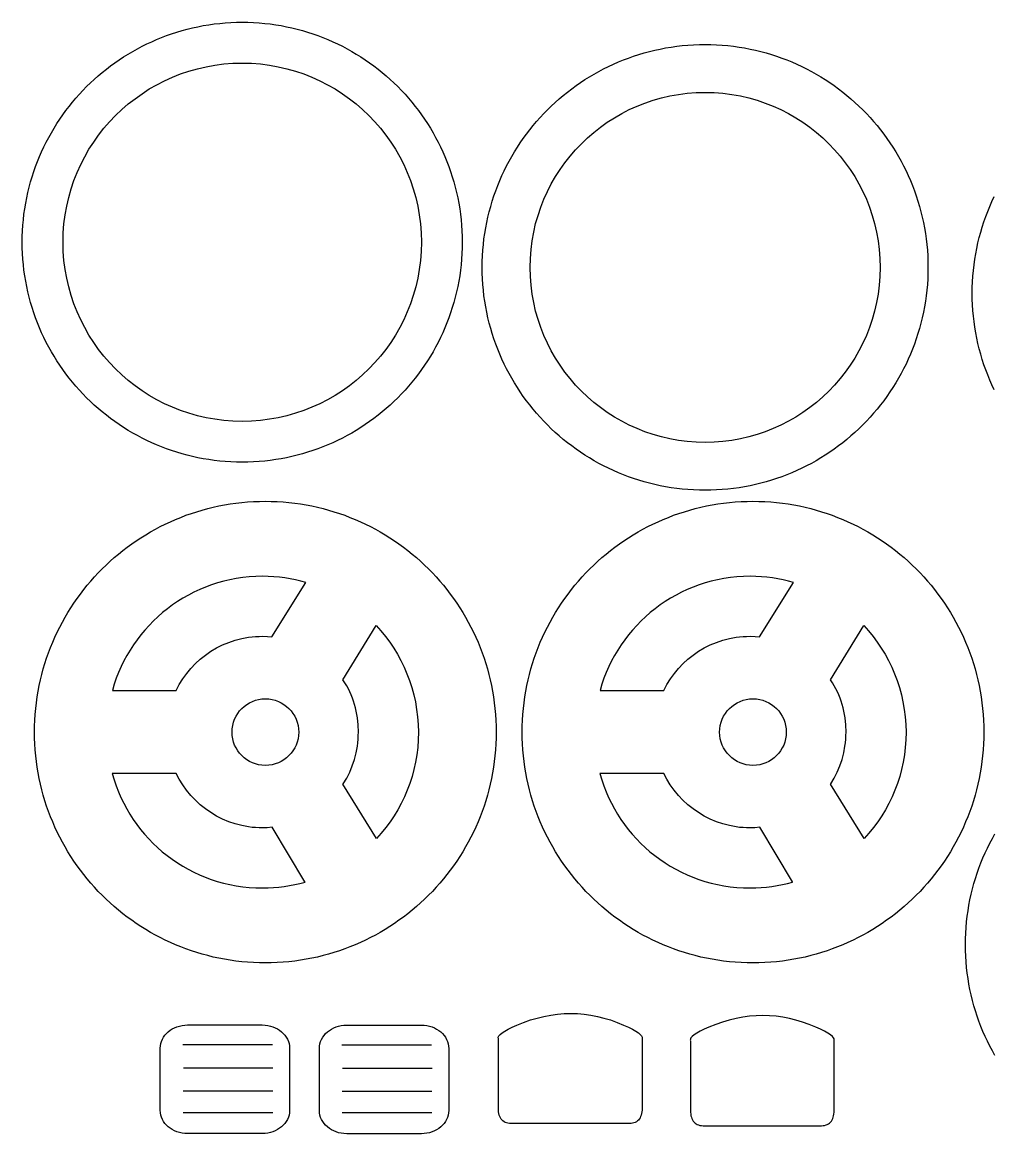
# Model space of a CAD drawing. Extents: x 0 to 592, y 5 to 496.
# Drawn here: x 4.2 to 250.9, y 13.3 to 295.7 of the extents above; entities that cross this region are included whole.
import ezdxf

# ---------------------------------------------------------------- set-up
doc = ezdxf.new("R2010")
doc.units = 0
doc.header["$MEASUREMENT"] = 0
doc.layers.add('DEFAULT_LAYER', color=1, linetype='Continuous')
doc.layers.add('HARLEY_2', color=1, linetype='Continuous')

msp = doc.modelspace()

# ---------------------------------------------------------------- linework, layer by layer
at = {"layer": 'DEFAULT_LAYER'}
for points in [[(131.15, 115.37), (131.17, 116.88), (131.22, 118.39), (131.32, 119.88), (131.45, 121.37), (131.62, 122.84), (131.82, 124.3), (132.06, 125.75), (132.34, 127.19), (132.65, 128.61), (132.99, 130.02), (133.37, 131.42), (133.79, 132.8), (134.23, 134.17), (134.71, 135.53), (135.22, 136.87), (135.76, 138.19), (136.33, 139.5), (136.93, 140.79), (137.56, 142.06), (138.23, 143.32), (138.92, 144.55), (139.64, 145.77), (140.39, 146.97), (141.16, 148.15), (141.97, 149.31), (142.8, 150.45), (143.66, 151.57), (144.54, 152.66), (145.45, 153.74), (146.38, 154.79), (147.34, 155.82), (148.32, 156.83), (149.33, 157.81), (150.36, 158.77), (151.41, 159.7), (152.49, 160.61), (153.58, 161.49), (154.7, 162.35), (155.84, 163.18), (157, 163.99), (158.18, 164.76), (159.38, 165.51), (160.6, 166.23), (161.83, 166.92), (163.09, 167.59), (164.36, 168.22), (165.65, 168.82), (166.96, 169.39), (168.28, 169.93), (169.62, 170.44), (170.98, 170.92), (172.35, 171.36), (173.73, 171.78), (175.13, 172.15), (176.54, 172.5), (177.96, 172.81), (179.4, 173.09), (180.85, 173.33), (182.31, 173.53), (183.78, 173.7), (185.27, 173.83), (186.76, 173.92), (188.27, 173.98), (189.78, 174), (191.29, 173.98), (192.79, 173.92), (194.29, 173.83), (195.77, 173.7), (197.24, 173.53), (198.71, 173.33), (200.15, 173.09), (201.59, 172.81), (203.02, 172.5), (204.43, 172.15), (205.83, 171.78), (207.21, 171.36), (208.58, 170.92), (209.93, 170.44), (211.27, 169.93), (212.6, 169.39), (213.9, 168.82), (215.19, 168.22), (216.47, 167.59), (217.72, 166.92), (218.96, 166.23), (220.18, 165.51), (221.38, 164.76), (222.56, 163.99), (223.72, 163.18), (224.85, 162.35), (225.97, 161.49), (227.07, 160.61), (228.14, 159.7), (229.2, 158.77), (230.23, 157.81), (231.23, 156.83), (232.22, 155.82), (233.17, 154.79), (234.11, 153.74), (235.02, 152.66), (235.9, 151.57), (236.76, 150.45), (237.59, 149.31), (238.39, 148.15), (239.17, 146.97), (239.92, 145.77), (240.64, 144.55), (241.33, 143.32), (241.99, 142.06), (242.62, 140.79), (243.23, 139.5), (243.8, 138.19), (244.34, 136.87), (244.85, 135.53), (245.33, 134.17), (245.77, 132.8), (246.18, 131.42), (246.56, 130.02), (246.91, 128.61), (247.22, 127.19), (247.49, 125.75), (247.73, 124.3), (247.94, 122.84), (248.1, 121.37), (248.24, 119.88), (248.33, 118.39), (248.39, 116.88), (248.41, 115.37), (248.39, 113.86), (248.33, 112.36), (248.24, 110.86), (248.1, 109.38), (247.94, 107.91), (247.73, 106.44), (247.49, 104.99), (247.22, 103.56), (246.91, 102.13), (246.56, 100.72), (246.18, 99.32), (245.77, 97.94), (245.33, 96.57), (244.85, 95.22), (244.34, 93.88), (243.8, 92.55), (243.23, 91.25), (242.62, 89.96), (241.99, 88.68), (241.33, 87.43), (240.64, 86.19), (239.92, 84.97), (239.17, 83.77), (238.39, 82.59), (237.59, 81.43), (236.76, 80.3), (235.9, 79.18), (235.02, 78.08), (234.11, 77.01), (233.17, 75.95), (232.22, 74.92), (231.23, 73.92), (230.23, 72.93), (229.2, 71.98), (228.14, 71.04), (227.07, 70.13), (225.97, 69.25), (224.85, 68.39), (223.72, 67.56), (222.56, 66.76), (221.38, 65.98), (220.18, 65.23), (218.96, 64.51), (217.72, 63.82), (216.47, 63.16), (215.19, 62.52), (213.9, 61.92), (212.6, 61.35), (211.27, 60.81), (209.93, 60.3), (208.58, 59.82), (207.21, 59.38), (205.83, 58.97), (204.43, 58.59), (203.02, 58.24), (201.59, 57.93), (200.15, 57.66), (198.71, 57.42), (197.24, 57.21), (195.77, 57.05), (194.29, 56.91), (192.79, 56.82), (191.29, 56.76), (189.78, 56.74), (188.27, 56.76), (186.76, 56.82), (185.27, 56.91), (183.78, 57.05), (182.31, 57.21), (180.85, 57.42), (179.4, 57.66), (177.96, 57.93), (176.54, 58.24), (175.13, 58.59), (173.73, 58.97), (172.35, 59.38), (170.98, 59.82), (169.62, 60.3), (168.28, 60.81), (166.96, 61.35), (165.65, 61.92), (164.36, 62.52), (163.09, 63.16), (161.83, 63.82), (160.6, 64.51), (159.38, 65.23), (158.18, 65.98), (157, 66.76), (155.84, 67.56), (154.7, 68.39), (153.58, 69.25), (152.49, 70.13), (151.41, 71.04), (150.36, 71.98), (149.33, 72.93), (148.32, 73.92), (147.34, 74.92), (146.38, 75.95), (145.45, 77.01), (144.54, 78.08), (143.66, 79.18), (142.8, 80.3), (141.97, 81.43), (141.16, 82.59), (140.39, 83.77), (139.64, 84.97), (138.92, 86.19), (138.23, 87.43), (137.56, 88.68), (136.93, 89.96), (136.33, 91.25), (135.76, 92.55), (135.22, 93.88), (134.71, 95.22), (134.23, 96.57), (133.79, 97.94), (133.37, 99.32), (132.99, 100.72), (132.65, 102.13), (132.34, 103.56), (132.06, 104.99), (131.82, 106.44), (131.62, 107.91), (131.45, 109.38), (131.32, 110.86), (131.22, 112.36), (131.17, 113.86), (131.15, 115.37)], [(76.17, 153.41), (74.95, 153.74), (73.6, 154.05), (72.24, 154.32), (70.86, 154.54), (69.47, 154.72), (68.06, 154.85), (66.64, 154.93), (65.2, 154.95), (63.5, 154.92), (61.83, 154.81), (60.17, 154.63), (58.53, 154.39), (56.92, 154.08), (55.33, 153.71), (53.76, 153.27), (52.22, 152.77), (50.71, 152.21), (49.23, 151.59), (47.78, 150.92), (46.36, 150.19), (44.98, 149.4), (43.63, 148.56), (42.32, 147.67), (41.05, 146.72), (39.82, 145.73), (38.62, 144.69), (37.47, 143.61), (36.37, 142.48), (35.31, 141.31), (34.3, 140.09), (33.33, 138.84), (32.42, 137.54), (31.55, 136.21), (30.74, 134.85), (29.98, 133.44), (29.28, 132.01), (28.64, 130.54), (28.05, 129.05), (27.52, 127.52), (27.06, 125.97), (43.27, 125.97), (44.06, 127.47), (44.95, 128.9), (45.93, 130.27), (47, 131.56), (48.16, 132.77), (49.39, 133.9), (50.7, 134.95), (52.09, 135.9), (53.54, 136.76), (55.05, 137.51), (56.63, 138.17), (58.25, 138.71), (59.93, 139.14), (61.65, 139.46), (62.52, 139.57), (63.41, 139.65), (64.3, 139.7), (65.2, 139.71), (66.45, 139.68), (67.53, 139.6), (76.17, 153.41)], [(200.04, 153.41), (198.81, 153.74), (197.47, 154.05), (196.1, 154.32), (194.73, 154.54), (193.33, 154.72), (191.92, 154.85), (190.5, 154.93), (189.07, 154.95), (187.37, 154.92), (185.69, 154.81), (184.04, 154.63), (182.4, 154.39), (180.78, 154.08), (179.19, 153.71), (177.63, 153.27), (176.09, 152.77), (174.58, 152.21), (173.1, 151.59), (171.65, 150.92), (170.23, 150.19), (168.85, 149.4), (167.5, 148.56), (166.19, 147.67), (164.92, 146.72), (163.68, 145.73), (162.49, 144.69), (161.34, 143.61), (160.24, 142.48), (159.18, 141.31), (158.16, 140.09), (157.2, 138.84), (156.28, 137.54), (155.42, 136.21), (154.61, 134.85), (153.85, 133.44), (153.15, 132.01), (152.5, 130.54), (151.92, 129.05), (151.39, 127.52), (150.92, 125.97), (167.14, 125.97), (167.93, 127.47), (168.81, 128.9), (169.8, 130.27), (170.87, 131.56), (172.02, 132.77), (173.26, 133.9), (174.57, 134.95), (175.96, 135.9), (177.41, 136.76), (178.92, 137.51), (180.49, 138.17), (182.12, 138.71), (183.79, 139.14), (185.51, 139.46), (186.39, 139.57), (187.27, 139.65), (188.17, 139.7), (189.07, 139.71), (190.32, 139.68), (191.4, 139.6), (200.04, 153.41)], [(209.57, 102.25), (210.43, 103.71), (211.2, 105.22), (211.85, 106.79), (212.4, 108.42), (212.83, 110.1), (213.15, 111.82), (213.26, 112.69), (213.34, 113.58), (213.39, 114.47), (213.41, 115.37), (213.35, 117.22), (213.17, 119), (213.04, 119.87), (212.88, 120.72), (212.68, 121.56), (212.46, 122.39), (212.2, 123.21), (211.91, 124.01), (211.59, 124.8), (211.24, 125.58), (210.86, 126.35), (210.44, 127.12), (209.98, 127.87), (209.5, 128.61), (217.93, 142.45), (219.13, 141.1), (220.28, 139.69), (221.36, 138.23), (222.37, 136.72), (223.32, 135.15), (224.2, 133.54), (225.01, 131.89), (225.74, 130.19), (226.4, 128.45), (226.97, 126.68), (227.47, 124.87), (227.88, 123.03), (228.21, 121.15), (228.45, 119.25), (228.59, 117.32), (228.65, 115.37), (228.61, 113.42), (228.47, 111.5), (228.25, 109.6), (227.93, 107.74), (227.53, 105.9), (227.04, 104.1), (226.48, 102.33), (225.83, 100.61), (225.1, 98.92), (224.3, 97.27), (223.42, 95.66), (222.47, 94.11), (221.46, 92.6), (220.37, 91.14), (219.22, 89.73), (218.01, 88.37), (209.5, 102.14), (209.52, 102.19), (209.57, 102.25)], [(181.31, 115.37), (181.36, 116.24), (181.48, 117.08), (181.69, 117.89), (181.98, 118.67), (182.33, 119.41), (182.76, 120.1), (183.25, 120.76), (183.79, 121.36), (184.39, 121.9), (185.04, 122.39), (185.74, 122.82), (186.48, 123.17), (187.26, 123.46), (188.07, 123.67), (188.91, 123.79), (189.78, 123.84), (190.64, 123.79), (191.48, 123.67), (192.3, 123.46), (193.07, 123.17), (193.81, 122.82), (194.51, 122.39), (195.16, 121.9), (195.76, 121.36), (196.31, 120.76), (196.8, 120.1), (197.22, 119.41), (197.58, 118.67), (197.86, 117.89), (198.07, 117.08), (198.2, 116.24), (198.24, 115.37), (198.2, 114.51), (198.07, 113.67), (197.86, 112.85), (197.58, 112.08), (197.22, 111.34), (196.8, 110.64), (196.31, 109.99), (195.76, 109.39), (195.16, 108.84), (194.51, 108.35), (193.81, 107.93), (193.07, 107.57), (192.3, 107.29), (191.48, 107.08), (190.64, 106.95), (189.78, 106.91), (188.91, 106.95), (188.07, 107.08), (187.26, 107.29), (186.48, 107.57), (185.74, 107.93), (185.04, 108.35), (184.39, 108.84), (183.79, 109.39), (183.25, 109.99), (182.76, 110.64), (182.33, 111.34), (181.98, 112.08), (181.69, 112.85), (181.48, 113.67), (181.36, 114.51), (181.31, 115.37)], [(67.65, 91.23), (66.4, 91.06), (65.2, 91.03), (64.3, 91.05), (63.41, 91.1), (62.52, 91.18), (61.64, 91.29), (60.78, 91.44), (59.92, 91.61), (58.25, 92.05), (56.62, 92.6), (55.04, 93.27), (53.53, 94.04), (52.07, 94.91), (50.68, 95.87), (49.37, 96.93), (48.13, 98.07), (46.97, 99.29), (45.9, 100.59), (44.91, 101.96), (44.03, 103.4), (43.24, 104.9), (27.45, 104.9), (27.1, 104.9), (27.04, 104.88), (27.04, 104.83), (27.5, 103.26), (28.02, 101.73), (28.6, 100.22), (29.24, 98.75), (29.94, 97.3), (30.69, 95.9), (31.5, 94.52), (32.36, 93.19), (33.27, 91.89), (34.23, 90.63), (35.24, 89.42), (36.3, 88.24), (37.4, 87.11), (38.55, 86.03), (39.74, 84.99), (40.98, 84), (42.25, 83.06), (43.56, 82.16), (44.91, 81.33), (46.3, 80.54), (47.72, 79.81), (49.17, 79.14), (50.66, 78.52), (52.17, 77.96), (53.71, 77.46), (55.29, 77.03), (56.88, 76.66), (58.5, 76.35), (60.15, 76.11), (61.81, 75.93), (63.5, 75.83), (65.2, 75.79), (66.6, 75.82), (67.98, 75.89), (69.35, 76.01), (70.71, 76.17), (72.05, 76.39), (73.38, 76.64), (74.69, 76.94), (75.99, 77.29), (75.94, 77.37), (67.65, 91.23)], [(191.51, 91.23), (190.27, 91.06), (189.07, 91.03), (188.17, 91.05), (187.27, 91.1), (186.39, 91.18), (185.51, 91.29), (184.65, 91.44), (183.79, 91.61), (182.11, 92.05), (180.48, 92.6), (178.91, 93.27), (177.39, 94.04), (175.94, 94.91), (174.55, 95.87), (173.23, 96.93), (172, 98.07), (170.84, 99.29), (169.76, 100.59), (168.78, 101.96), (167.89, 103.4), (167.1, 104.9), (151.31, 104.9), (150.97, 104.9), (150.91, 104.88), (150.91, 104.83), (151.37, 103.26), (151.89, 101.73), (152.47, 100.22), (153.11, 98.75), (153.8, 97.3), (154.56, 95.9), (155.36, 94.52), (156.22, 93.19), (157.14, 91.89), (158.1, 90.63), (159.11, 89.42), (160.17, 88.24), (161.27, 87.11), (162.42, 86.03), (163.61, 84.99), (164.84, 84), (166.12, 83.06), (167.43, 82.16), (168.78, 81.33), (170.17, 80.54), (171.59, 79.81), (173.04, 79.14), (174.52, 78.52), (176.04, 77.96), (177.58, 77.46), (179.15, 77.03), (180.75, 76.66), (182.37, 76.35), (184.01, 76.11), (185.68, 75.93), (187.36, 75.83), (189.07, 75.79), (190.46, 75.82), (191.85, 75.89), (193.22, 76.01), (194.57, 76.17), (195.92, 76.39), (197.24, 76.64), (198.56, 76.94), (199.85, 77.29), (199.8, 77.37), (191.51, 91.23)]]:
    msp.add_lwpolyline(points, close=True, dxfattribs=at)
at = {"layer": 'HARLEY_2'}
for points in [[(60.03, 295.7), (61.47, 295.68), (62.91, 295.63), (64.33, 295.54), (65.74, 295.41), (67.15, 295.25), (68.54, 295.05), (69.92, 294.83), (71.29, 294.56), (72.65, 294.27), (74, 293.94), (75.33, 293.58), (76.65, 293.19), (77.95, 292.76), (79.24, 292.31), (80.52, 291.82), (81.78, 291.31), (83.03, 290.76), (84.26, 290.19), (85.47, 289.58), (86.66, 288.95), (87.84, 288.29), (89, 287.61), (90.15, 286.89), (91.27, 286.15), (92.38, 285.39), (93.46, 284.6), (94.53, 283.78), (95.57, 282.94), (96.6, 282.07), (97.6, 281.18), (98.58, 280.27), (99.54, 279.33), (100.48, 278.37), (101.39, 277.39), (102.28, 276.39), (103.15, 275.36), (103.99, 274.32), (104.81, 273.25), (105.6, 272.16), (106.37, 271.06), (107.11, 269.94), (107.82, 268.79), (108.51, 267.63), (109.16, 266.45), (109.8, 265.26), (110.4, 264.04), (110.97, 262.81), (111.52, 261.57), (112.03, 260.31), (112.52, 259.03), (112.97, 257.74), (113.4, 256.43), (113.79, 255.12), (114.15, 253.78), (114.48, 252.44), (114.77, 251.08), (115.04, 249.71), (115.27, 248.33), (115.46, 246.94), (115.62, 245.53), (115.75, 244.12), (115.84, 242.7), (115.89, 241.26), (115.91, 239.82), (115.89, 238.38), (115.84, 236.95), (115.75, 235.52), (115.62, 234.11), (115.46, 232.7), (115.27, 231.31), (115.04, 229.93), (114.77, 228.56), (114.48, 227.2), (114.15, 225.86), (113.79, 224.52), (113.4, 223.21), (112.97, 221.9), (112.52, 220.61), (112.03, 219.33), (111.52, 218.07), (110.97, 216.83), (110.4, 215.6), (109.8, 214.38), (109.16, 213.19), (108.51, 212.01), (107.82, 210.85), (107.11, 209.7), (106.37, 208.58), (105.6, 207.48), (104.81, 206.39), (103.99, 205.32), (103.15, 204.28), (102.28, 203.25), (101.39, 202.25), (100.48, 201.27), (99.54, 200.31), (98.58, 199.37), (97.6, 198.46), (96.6, 197.57), (95.57, 196.7), (94.53, 195.86), (93.46, 195.04), (92.38, 194.25), (91.27, 193.49), (90.15, 192.75), (89, 192.03), (87.84, 191.35), (86.66, 190.69), (85.47, 190.06), (84.26, 189.45), (83.03, 188.88), (81.78, 188.33), (80.52, 187.82), (79.24, 187.33), (77.95, 186.88), (76.65, 186.46), (75.33, 186.06), (74, 185.7), (72.65, 185.37), (71.29, 185.08), (69.92, 184.82), (68.54, 184.59), (67.15, 184.39), (65.74, 184.23), (64.33, 184.11), (62.91, 184.02), (61.47, 183.96), (60.03, 183.94), (58.59, 183.96), (57.16, 184.02), (55.73, 184.11), (54.32, 184.23), (52.92, 184.39), (51.52, 184.59), (50.14, 184.82), (48.77, 185.08), (47.41, 185.37), (46.07, 185.7), (44.74, 186.06), (43.42, 186.46), (42.11, 186.88), (40.82, 187.33), (39.55, 187.82), (38.28, 188.33), (37.04, 188.88), (35.81, 189.45), (34.6, 190.06), (33.4, 190.69), (32.22, 191.35), (31.06, 192.03), (29.92, 192.75), (28.79, 193.49), (27.69, 194.25), (26.6, 195.04), (25.54, 195.86), (24.49, 196.7), (23.47, 197.57), (22.46, 198.46), (21.48, 199.37), (20.52, 200.31), (19.59, 201.27), (18.67, 202.25), (17.78, 203.25), (16.92, 204.28), (16.07, 205.32), (15.26, 206.39), (14.46, 207.48), (13.7, 208.58), (12.96, 209.7), (12.25, 210.85), (11.56, 212.01), (10.9, 213.19), (10.27, 214.38), (9.67, 215.6), (9.09, 216.83), (8.55, 218.07), (8.03, 219.33), (7.55, 220.61), (7.09, 221.9), (6.67, 223.21), (6.27, 224.52), (5.91, 225.86), (5.59, 227.2), (5.29, 228.56), (5.03, 229.93), (4.8, 231.31), (4.6, 232.7), (4.44, 234.11), (4.32, 235.52), (4.23, 236.95), (4.17, 238.38), (4.15, 239.82), (4.17, 241.26), (4.23, 242.7), (4.32, 244.12), (4.44, 245.53), (4.6, 246.94), (4.8, 248.33), (5.03, 249.71), (5.29, 251.08), (5.59, 252.44), (5.91, 253.78), (6.27, 255.12), (6.67, 256.43), (7.09, 257.74), (7.55, 259.03), (8.03, 260.31), (8.55, 261.57), (9.09, 262.81), (9.67, 264.04), (10.27, 265.26), (10.9, 266.45), (11.56, 267.63), (12.25, 268.79), (12.96, 269.94), (13.7, 271.06), (14.46, 272.16), (15.26, 273.25), (16.07, 274.32), (16.92, 275.36), (17.78, 276.39), (18.67, 277.39), (19.59, 278.37), (20.52, 279.33), (21.48, 280.27), (22.46, 281.18), (23.47, 282.07), (24.49, 282.94), (25.54, 283.78), (26.6, 284.6), (27.69, 285.39), (28.79, 286.15), (29.92, 286.89), (31.06, 287.61), (32.22, 288.29), (33.4, 288.95), (34.6, 289.58), (35.81, 290.19), (37.04, 290.76), (38.28, 291.31), (39.55, 291.82), (40.82, 292.31), (42.11, 292.76), (43.42, 293.19), (44.74, 293.58), (46.07, 293.94), (47.41, 294.27), (48.77, 294.56), (50.14, 294.83), (51.52, 295.05), (52.92, 295.25), (54.32, 295.41), (55.73, 295.54), (57.16, 295.63), (58.59, 295.68), (60.03, 295.7)], [(177.62, 290.05), (179.08, 290.03), (180.53, 289.97), (181.97, 289.88), (183.4, 289.75), (184.83, 289.59), (186.24, 289.39), (187.64, 289.16), (189.03, 288.89), (190.4, 288.6), (191.76, 288.26), (193.11, 287.9), (194.45, 287.5), (195.77, 287.07), (197.08, 286.61), (198.37, 286.12), (199.65, 285.6), (200.91, 285.04), (202.16, 284.46), (203.39, 283.85), (204.6, 283.21), (205.8, 282.54), (206.97, 281.85), (208.13, 281.12), (209.27, 280.37), (210.39, 279.6), (211.49, 278.8), (212.57, 277.97), (213.63, 277.11), (214.67, 276.24), (215.68, 275.34), (216.68, 274.41), (217.65, 273.46), (218.6, 272.49), (219.52, 271.49), (220.43, 270.48), (221.3, 269.44), (222.16, 268.38), (222.98, 267.3), (223.79, 266.2), (224.56, 265.08), (225.31, 263.94), (226.04, 262.78), (226.73, 261.61), (227.4, 260.41), (228.04, 259.2), (228.65, 257.97), (229.23, 256.73), (229.78, 255.46), (230.31, 254.19), (230.8, 252.89), (231.26, 251.58), (231.69, 250.26), (232.09, 248.92), (232.45, 247.57), (232.78, 246.21), (233.08, 244.84), (233.35, 243.45), (233.58, 242.05), (233.78, 240.64), (233.94, 239.21), (234.07, 237.78), (234.16, 236.34), (234.22, 234.89), (234.23, 233.43), (234.22, 231.97), (234.16, 230.51), (234.07, 229.07), (233.94, 227.64), (233.78, 226.22), (233.58, 224.81), (233.35, 223.41), (233.08, 222.02), (232.78, 220.64), (232.45, 219.28), (232.09, 217.93), (231.69, 216.59), (231.26, 215.27), (230.8, 213.96), (230.31, 212.67), (229.78, 211.39), (229.23, 210.13), (228.65, 208.88), (228.04, 207.65), (227.4, 206.44), (226.73, 205.25), (226.04, 204.07), (225.31, 202.91), (224.56, 201.77), (223.79, 200.65), (222.98, 199.55), (222.16, 198.47), (221.3, 197.41), (220.43, 196.38), (219.52, 195.36), (218.6, 194.37), (217.65, 193.39), (216.68, 192.44), (215.68, 191.52), (214.67, 190.62), (213.63, 189.74), (212.57, 188.89), (211.49, 188.06), (210.39, 187.26), (209.27, 186.48), (208.13, 185.73), (206.97, 185.01), (205.8, 184.31), (204.6, 183.64), (203.39, 183), (202.16, 182.39), (200.91, 181.81), (199.65, 181.26), (198.37, 180.74), (197.08, 180.24), (195.77, 179.78), (194.45, 179.35), (193.11, 178.96), (191.76, 178.59), (190.4, 178.26), (189.03, 177.96), (187.64, 177.69), (186.24, 177.46), (184.83, 177.26), (183.4, 177.1), (181.97, 176.97), (180.53, 176.88), (179.08, 176.83), (177.62, 176.81), (176.15, 176.83), (174.7, 176.88), (173.26, 176.97), (171.83, 177.1), (170.41, 177.26), (168.99, 177.46), (167.59, 177.69), (166.21, 177.96), (164.83, 178.26), (163.47, 178.59), (162.12, 178.96), (160.78, 179.35), (159.46, 179.78), (158.15, 180.24), (156.86, 180.74), (155.58, 181.26), (154.32, 181.81), (153.07, 182.39), (151.84, 183), (150.63, 183.64), (149.44, 184.31), (148.26, 185.01), (147.1, 185.73), (145.96, 186.48), (144.84, 187.26), (143.74, 188.06), (142.66, 188.89), (141.6, 189.74), (140.57, 190.62), (139.55, 191.52), (138.55, 192.44), (137.58, 193.39), (136.63, 194.37), (135.71, 195.36), (134.81, 196.38), (133.93, 197.41), (133.07, 198.47), (132.25, 199.55), (131.44, 200.65), (130.67, 201.77), (129.92, 202.91), (129.2, 204.07), (128.5, 205.25), (127.83, 206.44), (127.19, 207.65), (126.58, 208.88), (126, 210.13), (125.45, 211.39), (124.93, 212.67), (124.43, 213.96), (123.97, 215.27), (123.54, 216.59), (123.15, 217.93), (122.78, 219.28), (122.45, 220.64), (122.15, 222.02), (121.88, 223.41), (121.65, 224.81), (121.45, 226.22), (121.29, 227.64), (121.16, 229.07), (121.07, 230.51), (121.02, 231.97), (121, 233.43), (121.02, 234.89), (121.07, 236.34), (121.16, 237.78), (121.29, 239.21), (121.45, 240.64), (121.65, 242.05), (121.88, 243.45), (122.15, 244.84), (122.45, 246.21), (122.78, 247.57), (123.15, 248.92), (123.54, 250.26), (123.97, 251.58), (124.43, 252.89), (124.93, 254.19), (125.45, 255.46), (126, 256.73), (126.58, 257.97), (127.19, 259.2), (127.83, 260.41), (128.5, 261.61), (129.2, 262.78), (129.92, 263.94), (130.67, 265.08), (131.44, 266.2), (132.25, 267.3), (133.07, 268.38), (133.93, 269.44), (134.81, 270.48), (135.71, 271.49), (136.63, 272.49), (137.58, 273.46), (138.55, 274.41), (139.55, 275.34), (140.57, 276.24), (141.6, 277.11), (142.66, 277.97), (143.74, 278.8), (144.84, 279.6), (145.96, 280.37), (147.1, 281.12), (148.26, 281.85), (149.44, 282.54), (150.63, 283.21), (151.84, 283.85), (153.07, 284.46), (154.32, 285.04), (155.58, 285.6), (156.86, 286.12), (158.15, 286.61), (159.46, 287.07), (160.78, 287.5), (162.12, 287.9), (163.47, 288.26), (164.83, 288.6), (166.21, 288.89), (167.59, 289.16), (168.99, 289.39), (170.41, 289.59), (171.83, 289.75), (173.26, 289.88), (174.7, 289.97), (176.15, 290.03), (177.62, 290.05)], [(60.03, 285.33), (62.37, 285.27), (64.68, 285.09), (66.96, 284.8), (69.2, 284.4), (71.4, 283.89), (73.56, 283.28), (75.68, 282.56), (77.74, 281.75), (79.76, 280.84), (81.72, 279.83), (83.63, 278.74), (85.47, 277.55), (87.26, 276.28), (88.98, 274.93), (90.63, 273.5), (92.21, 272), (93.72, 270.42), (95.15, 268.76), (96.5, 267.05), (97.77, 265.26), (98.95, 263.42), (100.05, 261.51), (101.05, 259.55), (101.96, 257.53), (102.78, 255.47), (103.49, 253.35), (104.11, 251.19), (104.61, 248.99), (105.01, 246.75), (105.3, 244.47), (105.48, 242.16), (105.54, 239.82), (105.48, 237.48), (105.3, 235.17), (105.01, 232.89), (104.61, 230.65), (104.11, 228.45), (103.49, 226.29), (102.78, 224.18), (101.96, 222.11), (101.05, 220.09), (100.05, 218.13), (98.95, 216.23), (97.77, 214.38), (96.5, 212.59), (95.15, 210.88), (93.72, 209.22), (92.21, 207.64), (90.63, 206.14), (88.98, 204.71), (87.26, 203.36), (85.47, 202.09), (83.63, 200.9), (81.72, 199.81), (79.76, 198.8), (77.74, 197.89), (75.68, 197.08), (73.56, 196.36), (71.4, 195.75), (69.2, 195.24), (66.96, 194.84), (64.68, 194.55), (62.37, 194.37), (60.03, 194.31), (57.69, 194.37), (55.38, 194.55), (53.1, 194.84), (50.86, 195.24), (48.66, 195.75), (46.5, 196.36), (44.39, 197.08), (42.32, 197.89), (40.3, 198.8), (38.34, 199.81), (36.44, 200.9), (34.59, 202.09), (32.81, 203.36), (31.09, 204.71), (29.44, 206.14), (27.86, 207.64), (26.35, 209.22), (24.92, 210.88), (23.57, 212.59), (22.3, 214.38), (21.11, 216.23), (20.02, 218.13), (19.01, 220.09), (18.1, 222.11), (17.29, 224.18), (16.57, 226.29), (15.96, 228.45), (15.45, 230.65), (15.05, 232.89), (14.76, 235.17), (14.58, 237.48), (14.53, 239.82), (14.58, 242.16), (14.76, 244.47), (15.05, 246.75), (15.45, 248.99), (15.96, 251.19), (16.57, 253.35), (17.29, 255.47), (18.1, 257.53), (19.01, 259.55), (20.02, 261.51), (21.11, 263.42), (22.3, 265.26), (23.57, 267.05), (24.92, 268.76), (26.35, 270.42), (27.86, 272), (29.44, 273.5), (31.09, 274.93), (32.81, 276.28), (34.59, 277.55), (36.44, 278.74), (38.34, 279.83), (40.3, 280.84), (42.32, 281.75), (44.39, 282.56), (46.5, 283.28), (48.66, 283.89), (50.86, 284.4), (53.1, 284.8), (55.38, 285.09), (57.69, 285.27), (60.03, 285.33)], [(177.62, 277.88), (179.9, 277.82), (182.16, 277.65), (184.38, 277.36), (186.57, 276.97), (188.72, 276.48), (190.83, 275.88), (192.9, 275.18), (194.92, 274.38), (196.88, 273.49), (198.8, 272.51), (200.66, 271.44), (202.47, 270.28), (204.21, 269.04), (205.89, 267.72), (207.5, 266.33), (209.04, 264.85), (210.52, 263.31), (211.91, 261.7), (213.23, 260.02), (214.47, 258.28), (215.63, 256.47), (216.7, 254.61), (217.68, 252.7), (218.57, 250.73), (219.37, 248.71), (220.07, 246.64), (220.66, 244.53), (221.16, 242.38), (221.55, 240.19), (221.83, 237.97), (222.01, 235.71), (222.06, 233.43), (222.01, 231.14), (221.83, 228.88), (221.55, 226.66), (221.16, 224.47), (220.66, 222.32), (220.07, 220.21), (219.37, 218.15), (218.57, 216.13), (217.68, 214.16), (216.7, 212.24), (215.63, 210.38), (214.47, 208.58), (213.23, 206.83), (211.91, 205.16), (210.52, 203.54), (209.04, 202), (207.5, 200.53), (205.89, 199.13), (204.21, 197.81), (202.47, 196.57), (200.66, 195.41), (198.8, 194.34), (196.88, 193.36), (194.92, 192.47), (192.9, 191.68), (190.83, 190.98), (188.72, 190.38), (186.57, 189.88), (184.38, 189.49), (182.16, 189.21), (179.9, 189.04), (177.62, 188.98), (175.33, 189.04), (173.07, 189.21), (170.85, 189.49), (168.66, 189.88), (166.51, 190.38), (164.4, 190.98), (162.33, 191.68), (160.32, 192.47), (158.35, 193.36), (156.43, 194.34), (154.57, 195.41), (152.77, 196.57), (151.02, 197.81), (149.34, 199.13), (147.73, 200.53), (146.19, 202), (144.72, 203.54), (143.32, 205.16), (142, 206.83), (140.76, 208.58), (139.6, 210.38), (138.53, 212.24), (137.55, 214.16), (136.66, 216.13), (135.87, 218.15), (135.17, 220.21), (134.57, 222.32), (134.07, 224.47), (133.68, 226.66), (133.4, 228.88), (133.23, 231.14), (133.17, 233.43), (133.23, 235.71), (133.4, 237.97), (133.68, 240.19), (134.07, 242.38), (134.57, 244.53), (135.17, 246.64), (135.87, 248.71), (136.66, 250.73), (137.55, 252.7), (138.53, 254.61), (139.6, 256.47), (140.76, 258.28), (142, 260.02), (143.32, 261.7), (144.72, 263.31), (146.19, 264.85), (147.73, 266.33), (149.34, 267.72), (151.02, 269.04), (152.77, 270.28), (154.57, 271.44), (156.43, 272.51), (158.35, 273.49), (160.32, 274.38), (162.33, 275.18), (164.4, 275.88), (166.51, 276.48), (168.66, 276.97), (170.85, 277.36), (173.07, 277.65), (175.33, 277.82), (177.62, 277.88)], [(7.28, 115.37), (7.3, 116.88), (7.36, 118.39), (7.45, 119.88), (7.58, 121.37), (7.75, 122.84), (7.96, 124.3), (8.2, 125.75), (8.47, 127.19), (8.78, 128.61), (9.13, 130.02), (9.51, 131.42), (9.92, 132.8), (10.36, 134.17), (10.84, 135.53), (11.35, 136.87), (11.89, 138.19), (12.46, 139.5), (13.06, 140.79), (13.7, 142.06), (14.36, 143.32), (15.05, 144.55), (15.77, 145.77), (16.52, 146.97), (17.3, 148.15), (18.1, 149.31), (18.93, 150.45), (19.79, 151.57), (20.67, 152.66), (21.58, 153.74), (22.51, 154.79), (23.47, 155.82), (24.46, 156.83), (25.46, 157.81), (26.49, 158.77), (27.54, 159.7), (28.62, 160.61), (29.72, 161.49), (30.83, 162.35), (31.97, 163.18), (33.13, 163.99), (34.31, 164.76), (35.51, 165.51), (36.73, 166.23), (37.97, 166.92), (39.22, 167.59), (40.5, 168.22), (41.79, 168.82), (43.09, 169.39), (44.42, 169.93), (45.75, 170.44), (47.11, 170.92), (48.48, 171.36), (49.86, 171.78), (51.26, 172.15), (52.67, 172.5), (54.1, 172.81), (55.53, 173.09), (56.98, 173.33), (58.45, 173.53), (59.92, 173.7), (61.4, 173.83), (62.89, 173.92), (64.4, 173.98), (65.91, 174), (67.42, 173.98), (68.93, 173.92), (70.42, 173.83), (71.9, 173.7), (73.38, 173.53), (74.84, 173.33), (76.29, 173.09), (77.73, 172.81), (79.15, 172.5), (80.56, 172.15), (81.96, 171.78), (83.34, 171.36), (84.71, 170.92), (86.07, 170.44), (87.41, 169.93), (88.73, 169.39), (90.04, 168.82), (91.33, 168.22), (92.6, 167.59), (93.86, 166.92), (95.09, 166.23), (96.31, 165.51), (97.51, 164.76), (98.69, 163.99), (99.85, 163.18), (100.99, 162.35), (102.11, 161.49), (103.2, 160.61), (104.28, 159.7), (105.33, 158.77), (106.36, 157.81), (107.37, 156.83), (108.35, 155.82), (109.31, 154.79), (110.24, 153.74), (111.15, 152.66), (112.03, 151.57), (112.89, 150.45), (113.72, 149.31), (114.53, 148.15), (115.3, 146.97), (116.05, 145.77), (116.77, 144.55), (117.46, 143.32), (118.13, 142.06), (118.76, 140.79), (119.36, 139.5), (119.93, 138.19), (120.47, 136.87), (120.98, 135.53), (121.46, 134.17), (121.9, 132.8), (122.32, 131.42), (122.69, 130.02), (123.04, 128.61), (123.35, 127.19), (123.62, 125.75), (123.86, 124.3), (124.07, 122.84), (124.24, 121.37), (124.37, 119.88), (124.46, 118.39), (124.52, 116.88), (124.54, 115.37), (124.52, 113.86), (124.46, 112.36), (124.37, 110.86), (124.24, 109.38), (124.07, 107.91), (123.86, 106.44), (123.62, 104.99), (123.35, 103.56), (123.04, 102.13), (122.69, 100.72), (122.32, 99.32), (121.9, 97.94), (121.46, 96.57), (120.98, 95.22), (120.47, 93.88), (119.93, 92.55), (119.36, 91.25), (118.76, 89.96), (118.13, 88.68), (117.46, 87.43), (116.77, 86.19), (116.05, 84.97), (115.3, 83.77), (114.53, 82.59), (113.72, 81.43), (112.89, 80.3), (112.03, 79.18), (111.15, 78.08), (110.24, 77.01), (109.31, 75.95), (108.35, 74.92), (107.37, 73.92), (106.36, 72.93), (105.33, 71.98), (104.28, 71.04), (103.2, 70.13), (102.11, 69.25), (100.99, 68.39), (99.85, 67.56), (98.69, 66.76), (97.51, 65.98), (96.31, 65.23), (95.09, 64.51), (93.86, 63.82), (92.6, 63.16), (91.33, 62.52), (90.04, 61.92), (88.73, 61.35), (87.41, 60.81), (86.07, 60.3), (84.71, 59.82), (83.34, 59.38), (81.96, 58.97), (80.56, 58.59), (79.15, 58.24), (77.73, 57.93), (76.29, 57.66), (74.84, 57.42), (73.38, 57.21), (71.9, 57.05), (70.42, 56.91), (68.93, 56.82), (67.42, 56.76), (65.91, 56.74), (64.4, 56.76), (62.89, 56.82), (61.4, 56.91), (59.92, 57.05), (58.45, 57.21), (56.98, 57.42), (55.53, 57.66), (54.1, 57.93), (52.67, 58.24), (51.26, 58.59), (49.86, 58.97), (48.48, 59.38), (47.11, 59.82), (45.75, 60.3), (44.42, 60.81), (43.09, 61.35), (41.79, 61.92), (40.5, 62.52), (39.22, 63.16), (37.97, 63.82), (36.73, 64.51), (35.51, 65.23), (34.31, 65.98), (33.13, 66.76), (31.97, 67.56), (30.83, 68.39), (29.72, 69.25), (28.62, 70.13), (27.54, 71.04), (26.49, 71.98), (25.46, 72.93), (24.46, 73.92), (23.47, 74.92), (22.51, 75.95), (21.58, 77.01), (20.67, 78.08), (19.79, 79.18), (18.93, 80.3), (18.1, 81.43), (17.3, 82.59), (16.52, 83.77), (15.77, 84.97), (15.05, 86.19), (14.36, 87.43), (13.7, 88.68), (13.06, 89.96), (12.46, 91.25), (11.89, 92.55), (11.35, 93.88), (10.84, 95.22), (10.36, 96.57), (9.92, 97.94), (9.51, 99.32), (9.13, 100.72), (8.78, 102.13), (8.47, 103.56), (8.2, 104.99), (7.96, 106.44), (7.75, 107.91), (7.58, 109.38), (7.45, 110.86), (7.36, 112.36), (7.3, 113.86), (7.28, 115.37)], [(85.71, 102.25), (86.57, 103.71), (87.33, 105.22), (87.99, 106.79), (88.53, 108.42), (88.97, 110.1), (89.28, 111.82), (89.4, 112.69), (89.48, 113.58), (89.52, 114.47), (89.54, 115.37), (89.48, 117.22), (89.31, 119), (89.18, 119.87), (89.01, 120.72), (88.82, 121.56), (88.59, 122.39), (88.34, 123.21), (88.05, 124.01), (87.73, 124.8), (87.37, 125.58), (86.99, 126.35), (86.57, 127.12), (86.12, 127.87), (85.63, 128.61), (94.06, 142.45), (95.27, 141.1), (96.41, 139.69), (97.49, 138.23), (98.51, 136.72), (99.45, 135.15), (100.33, 133.54), (101.14, 131.89), (101.87, 130.19), (102.53, 128.45), (103.11, 126.68), (103.6, 124.87), (104.02, 123.03), (104.34, 121.15), (104.58, 119.25), (104.73, 117.32), (104.78, 115.37), (104.74, 113.42), (104.61, 111.5), (104.38, 109.6), (104.06, 107.74), (103.66, 105.9), (103.18, 104.1), (102.61, 102.33), (101.96, 100.61), (101.23, 98.92), (100.43, 97.27), (99.55, 95.66), (98.61, 94.11), (97.59, 92.6), (96.5, 91.14), (95.35, 89.73), (94.14, 88.37), (85.63, 102.14), (85.65, 102.19), (85.71, 102.25)], [(57.44, 115.37), (57.49, 116.24), (57.62, 117.08), (57.83, 117.89), (58.11, 118.67), (58.47, 119.41), (58.89, 120.1), (59.38, 120.76), (59.92, 121.36), (60.53, 121.9), (61.18, 122.39), (61.88, 122.82), (62.62, 123.17), (63.39, 123.46), (64.21, 123.67), (65.05, 123.79), (65.91, 123.84), (66.78, 123.79), (67.62, 123.67), (68.43, 123.46), (69.21, 123.17), (69.95, 122.82), (70.64, 122.39), (71.3, 121.9), (71.9, 121.36), (72.44, 120.76), (72.93, 120.1), (73.36, 119.41), (73.71, 118.67), (74, 117.89), (74.21, 117.08), (74.33, 116.24), (74.38, 115.37), (74.33, 114.51), (74.21, 113.67), (74, 112.85), (73.71, 112.08), (73.36, 111.34), (72.93, 110.64), (72.44, 109.99), (71.9, 109.39), (71.3, 108.84), (70.64, 108.35), (69.95, 107.93), (69.21, 107.57), (68.43, 107.29), (67.62, 107.08), (66.78, 106.95), (65.91, 106.91), (65.05, 106.95), (64.21, 107.08), (63.39, 107.29), (62.62, 107.57), (61.88, 107.93), (61.18, 108.35), (60.53, 108.84), (59.92, 109.39), (59.38, 109.99), (58.89, 110.64), (58.47, 111.34), (58.11, 112.08), (57.83, 112.85), (57.62, 113.67), (57.49, 114.51), (57.44, 115.37)], [(125.11, 20.35), (125.11, 37.52), (125.08, 37.68), (125.08, 37.84), (125.13, 38.02), (125.23, 38.2), (125.55, 38.58), (126.05, 39), (126.72, 39.44), (127.57, 39.92), (128.59, 40.42), (129.79, 40.95), (131.52, 41.64), (133.25, 42.25), (134.97, 42.75), (136.68, 43.17), (138.4, 43.5), (140.1, 43.73), (141.8, 43.87), (143.5, 43.91), (145.19, 43.87), (146.88, 43.73), (148.57, 43.5), (150.25, 43.17), (151.92, 42.75), (153.59, 42.25), (155.26, 41.64), (156.92, 40.95), (158.12, 40.42), (159.14, 39.92), (159.99, 39.44), (160.66, 39), (161.16, 38.58), (161.48, 38.2), (161.57, 38.02), (161.63, 37.84), (161.63, 37.68), (161.6, 37.52), (161.6, 20.35), (161.59, 19.34), (161.54, 18.88), (161.47, 18.46), (161.37, 18.06), (161.24, 17.7), (161.08, 17.38), (160.89, 17.08), (160.68, 16.82), (160.44, 16.59), (160.17, 16.4), (159.87, 16.23), (159.55, 16.1), (159.19, 16), (158.81, 15.94), (158.4, 15.91), (143.35, 15.91), (128.31, 15.91), (127.9, 15.94), (127.52, 16), (127.16, 16.1), (126.84, 16.23), (126.54, 16.4), (126.27, 16.59), (126.03, 16.82), (125.81, 17.08), (125.63, 17.38), (125.47, 17.7), (125.34, 18.06), (125.24, 18.46), (125.17, 18.88), (125.12, 19.34), (125.11, 20.35)], [(173.9, 19.83), (173.9, 18.81), (173.95, 18.35), (174.02, 17.93), (174.13, 17.54), (174.26, 17.18), (174.41, 16.85), (174.6, 16.55), (174.81, 16.29), (175.05, 16.06), (175.32, 15.87), (175.62, 15.71), (175.95, 15.57), (176.3, 15.48), (176.68, 15.41), (177.09, 15.38), (192.14, 15.38), (207.18, 15.38), (207.59, 15.41), (207.98, 15.48), (208.33, 15.57), (208.66, 15.71), (208.95, 15.87), (209.22, 16.06), (209.46, 16.29), (209.68, 16.55), (209.86, 16.85), (210.02, 17.18), (210.15, 17.54), (210.25, 17.93), (210.33, 18.35), (210.37, 18.81), (210.38, 19.83), (210.38, 36.99), (210.42, 37.15), (210.41, 37.32), (210.36, 37.49), (210.26, 37.67), (209.94, 38.06), (209.44, 38.47), (208.77, 38.91), (207.92, 39.39), (206.9, 39.89), (205.7, 40.42), (204.04, 41.12), (202.37, 41.72), (200.7, 42.23), (199.03, 42.64), (197.35, 42.97), (195.67, 43.2), (193.98, 43.34), (192.29, 43.39), (190.59, 43.34), (188.89, 43.2), (187.18, 42.97), (185.47, 42.64), (183.75, 42.23), (182.03, 41.72), (180.31, 41.12), (178.58, 40.42), (177.38, 39.89), (176.35, 39.39), (175.51, 38.91), (174.83, 38.47), (174.34, 38.06), (174.01, 37.67), (173.92, 37.49), (173.87, 37.32), (173.86, 37.15), (173.9, 36.99), (173.9, 19.83)], [(39.22, 19.3), (39.22, 35.05), (39.26, 35.66), (39.37, 36.25), (39.54, 36.81), (39.77, 37.36), (40.06, 37.87), (40.41, 38.36), (40.81, 38.82), (41.26, 39.24), (41.75, 39.62), (42.28, 39.97), (42.85, 40.26), (43.46, 40.51), (44.1, 40.71), (44.76, 40.86), (45.44, 40.95), (46.15, 40.98), (65.14, 40.98), (65.84, 40.95), (66.53, 40.86), (67.19, 40.71), (67.83, 40.51), (68.43, 40.26), (69, 39.97), (69.53, 39.62), (70.03, 39.24), (70.47, 38.82), (70.87, 38.36), (71.22, 37.87), (71.51, 37.36), (71.75, 36.81), (71.92, 36.25), (72.02, 35.66), (72.06, 35.05), (72.06, 19.3), (72.02, 18.7), (71.92, 18.11), (71.75, 17.54), (71.51, 17), (71.22, 16.48), (70.87, 15.99), (70.47, 15.53), (70.03, 15.11), (69.53, 14.73), (69, 14.39), (68.43, 14.09), (67.83, 13.84), (67.19, 13.64), (66.53, 13.49), (65.84, 13.4), (65.14, 13.37), (46.15, 13.37), (45.44, 13.4), (44.76, 13.49), (44.1, 13.64), (43.46, 13.84), (42.85, 14.09), (42.28, 14.39), (41.75, 14.73), (41.26, 15.11), (40.81, 15.53), (40.41, 15.99), (40.06, 16.48), (39.77, 17), (39.54, 17.54), (39.37, 18.11), (39.26, 18.7), (39.22, 19.3)], [(79.65, 19.27), (79.65, 35.03), (79.68, 35.63), (79.79, 36.22), (79.96, 36.78), (80.19, 37.33), (80.49, 37.84), (80.83, 38.33), (81.23, 38.79), (81.68, 39.21), (82.17, 39.6), (82.71, 39.94), (83.28, 40.23), (83.88, 40.49), (84.52, 40.69), (85.18, 40.83), (85.87, 40.92), (86.57, 40.95), (105.56, 40.95), (106.27, 40.92), (106.95, 40.83), (107.61, 40.69), (108.25, 40.49), (108.85, 40.23), (109.42, 39.94), (109.96, 39.6), (110.45, 39.21), (110.9, 38.79), (111.3, 38.33), (111.64, 37.84), (111.94, 37.33), (112.17, 36.78), (112.34, 36.22), (112.45, 35.63), (112.48, 35.03), (112.48, 19.27), (112.45, 18.67), (112.34, 18.08), (112.17, 17.51), (111.94, 16.97), (111.64, 16.45), (111.3, 15.96), (110.9, 15.5), (110.45, 15.08), (109.96, 14.7), (109.42, 14.36), (108.85, 14.06), (108.25, 13.81), (107.61, 13.61), (106.95, 13.46), (106.27, 13.37), (105.56, 13.34), (86.57, 13.34), (85.87, 13.37), (85.18, 13.46), (84.52, 13.61), (83.88, 13.81), (83.28, 14.06), (82.71, 14.36), (82.17, 14.7), (81.68, 15.08), (81.23, 15.5), (80.83, 15.96), (80.49, 16.45), (80.19, 16.97), (79.96, 17.51), (79.79, 18.08), (79.68, 18.67), (79.65, 19.27)]]:
    msp.add_lwpolyline(points, close=True, dxfattribs=at)
for points in [[(251.05, 202.3), (250.47, 203.55), (249.92, 204.81), (249.4, 206.09), (248.9, 207.38), (248.44, 208.69), (248.01, 210.01), (247.62, 211.35), (247.25, 212.7), (246.92, 214.06), (246.62, 215.44), (246.35, 216.82), (246.12, 218.22), (245.92, 219.64), (245.76, 221.06), (245.63, 222.49), (245.54, 223.93), (245.49, 225.38), (245.47, 226.85), (245.49, 228.31), (245.54, 229.76), (245.63, 231.2), (245.76, 232.63), (245.92, 234.06), (246.12, 235.47), (246.35, 236.87), (246.62, 238.25), (246.92, 239.63), (247.25, 240.99), (247.62, 242.34), (248.01, 243.68), (248.44, 245), (248.9, 246.31), (249.4, 247.6), (249.92, 248.88), (250.47, 250.14), (251.05, 251.39)], [(251.25, 33.2), (250.58, 34.4), (249.94, 35.61), (249.33, 36.84), (248.75, 38.08), (248.19, 39.35), (247.67, 40.62), (247.18, 41.92), (246.72, 43.23), (246.29, 44.55), (245.89, 45.88), (245.53, 47.23), (245.19, 48.6), (244.89, 49.97), (244.63, 51.36), (244.4, 52.76), (244.2, 54.17), (244.04, 55.59), (243.91, 57.03), (243.82, 58.47), (243.76, 59.92), (243.74, 61.38), (243.76, 62.84), (243.82, 64.3), (243.91, 65.74), (244.04, 67.17), (244.2, 68.59), (244.4, 70), (244.63, 71.4), (244.89, 72.79), (245.19, 74.17), (245.53, 75.53), (245.89, 76.88), (246.29, 78.22), (246.72, 79.54), (247.18, 80.85), (247.67, 82.14), (248.19, 83.42), (248.75, 84.68), (249.33, 85.93), (249.94, 87.16), (250.58, 88.37), (251.25, 89.56)], [(67.7, 35.91), (44.92, 35.91)], [(108.12, 35.88), (85.34, 35.88)], [(67.85, 29.98), (45.08, 29.98)], [(108.27, 29.96), (85.5, 29.96)], [(67.77, 24.13), (45, 24.13)], [(108.2, 24.11), (85.42, 24.11)], [(67.77, 18.67), (45, 18.67)], [(108.2, 18.65), (85.42, 18.65)]]:
    msp.add_lwpolyline(points, dxfattribs=at)

doc.saveas('drawing.dxf')
